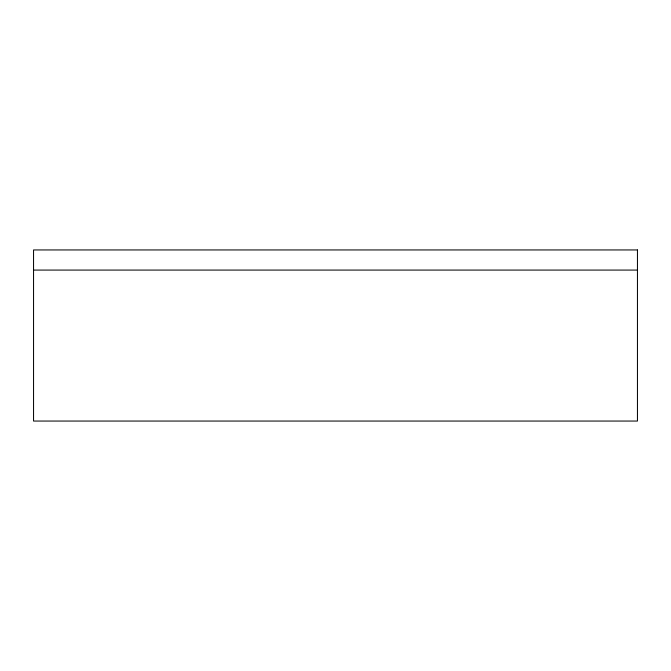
<?xml version="1.0" encoding="UTF-8"?>
<svg xmlns="http://www.w3.org/2000/svg" width="671" height="671" viewBox="0 0 671 671"><rect width="100%" height="100%" fill="white"/><g stroke="black" fill="none" stroke-linecap="round" stroke-linejoin="round"><path stroke-width="1.01" d="M33.55 270.077L637.45 270.077M637.45 249.947L33.55 249.947L33.55 421.053L637.45 421.053L637.45 249.947"/></g></svg>
